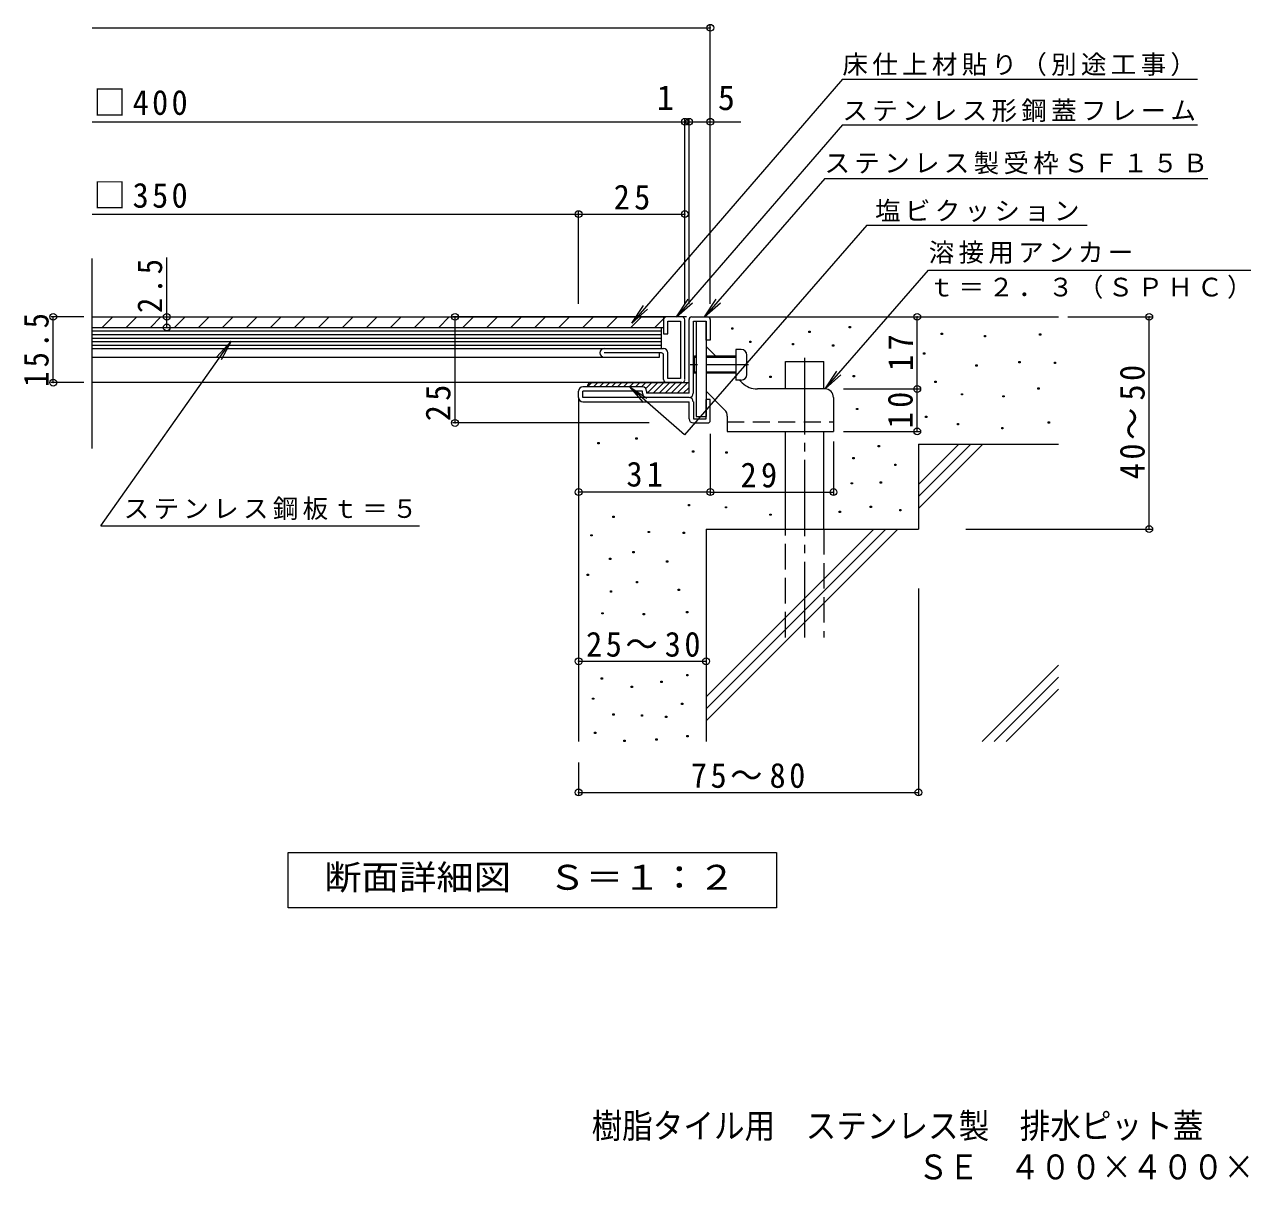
# Model space of a CAD drawing. Units: millimetres, scale not verified. Extents: x -311 to 246, y -275 to 240.
# Drawn here: x -310.5 to -23.7, y -274.9 to -2.1 of the extents above; entities that cross this region are included whole.
import ezdxf
from ezdxf.enums import TextEntityAlignment as Align

# ---------------------------------------------------------------- set-up
doc = ezdxf.new("R2010")
doc.units = ezdxf.units.MM
doc.header["$LTSCALE"] = 2
doc.header["$PDMODE"] = 32
doc.header["$PDSIZE"] = 1.6
for name, pattern in [('CHAIN1', [8, 5, -1, 1, -1]), ('CHAIN2', [12, 9, -1, 1, -1]), ('DASHED2', [3, 2, -1]), ('DASHED3', [4, 3, -1])]:
    doc.linetypes.add(name, pattern=pattern)
for name, color, linetype, lineweight in [('D-0', 7, 'Continuous', 9), ('D-1', 2, 'Continuous', 9), ('D-2', 3, 'Continuous', 9), ('D-3', 3, 'Continuous', 9), ('D-4', 7, 'Continuous', 9), ('D-5', 7, 'Continuous', 9), ('D-6', 6, 'Continuous', 9), ('D-9', 4, 'Continuous', 9), ('D-A', 2, 'Continuous', 9)]:
    doc.layers.add(name, color=color, linetype=linetype, lineweight=lineweight)
doc.layers.add('F-4_F-4ﾚｲﾔ', color=2, linetype='Continuous')
doc.styles.add('ＭＳ ゴシック', font='')
doc.styles.get('ＭＳ ゴシック').set_extended_font_data('MS Gothic')

msp = doc.modelspace()

# ---------------------------------------------------------------- linework, layer by layer
at = {"layer": 'D-0'}
for points in [[(-144.026, -73.921), (-144.026, -73.621), (-143.726, -73.621), (-143.726, -73.921)], [(-125.851, -74.706), (-125.851, -74.406), (-125.551, -74.406), (-125.551, -74.706)], [(-116.339, -73.626), (-116.339, -73.326), (-116.039, -73.326), (-116.039, -73.626)], [(-139.777, -77.081), (-139.777, -76.781), (-139.477, -76.781), (-139.477, -77.081)], [(-129.739, -77.606), (-129.739, -77.306), (-129.439, -77.306), (-129.439, -77.606)], [(-94.682, -75.205), (-94.682, -74.905), (-94.382, -74.905), (-94.382, -75.205)], [(-84.531, -75.747), (-84.531, -75.447), (-84.231, -75.447), (-84.231, -75.747)], [(-71.537, -75.341), (-71.537, -75.04), (-71.238, -75.04), (-71.238, -75.341)], [(-120.262, -77.941), (-120.262, -77.641), (-119.962, -77.641), (-119.962, -77.941)], [(-98.852, -79.811), (-98.852, -79.511), (-98.552, -79.511), (-98.552, -79.811)], [(-86.523, -82.623), (-86.523, -82.323), (-86.223, -82.323), (-86.223, -82.623)], [(-76.41, -81.837), (-76.41, -81.537), (-76.11, -81.537), (-76.11, -81.837)], [(-68.052, -81.989), (-68.052, -81.689), (-67.752, -81.689), (-67.752, -81.989)], [(-135.004, -85.297), (-135.004, -84.997), (-134.704, -84.997), (-134.704, -85.297)], [(-115.39, -85.167), (-115.39, -84.866), (-115.09, -84.866), (-115.09, -85.167)], [(-96.216, -86.503), (-96.216, -86.202), (-95.916, -86.202), (-95.916, -86.503)], [(-71.944, -88.063), (-71.944, -87.763), (-71.644, -87.763), (-71.644, -88.063)], [(-89.945, -89.417), (-89.945, -89.117), (-89.645, -89.117), (-89.645, -89.417)], [(-80.149, -89.887), (-80.149, -89.587), (-79.849, -89.587), (-79.849, -89.887)], [(-114.606, -92.881), (-114.606, -92.581), (-114.306, -92.581), (-114.306, -92.881)], [(-98.361, -94.747), (-98.361, -94.446), (-98.061, -94.446), (-98.061, -94.747)], [(-90.892, -96.455), (-90.892, -96.155), (-90.592, -96.155), (-90.592, -96.455)], [(-80.451, -97.4), (-80.451, -97.1), (-80.151, -97.1), (-80.151, -97.4)], [(-69.507, -96.049), (-69.507, -95.749), (-69.207, -95.749), (-69.207, -96.049)], [(-166.561, -99.802), (-166.561, -99.502), (-166.261, -99.502), (-166.261, -99.802)], [(-175.55, -100.906), (-175.55, -100.606), (-175.25, -100.606), (-175.25, -100.906)], [(-153.219, -102.878), (-153.219, -102.578), (-152.919, -102.578), (-152.919, -102.878)], [(-145.396, -103.094), (-145.396, -102.794), (-145.096, -102.794), (-145.096, -103.094)], [(-109.544, -101.609), (-109.544, -101.309), (-109.244, -101.309), (-109.244, -101.609)], [(-115.522, -104.461), (-115.522, -104.161), (-115.222, -104.161), (-115.222, -104.461)], [(-105.65, -106.04), (-105.65, -105.74), (-105.349, -105.74), (-105.349, -106.04)], [(-115.917, -110.385), (-115.917, -110.084), (-115.617, -110.084), (-115.617, -110.385)], [(-109.026, -110.156), (-109.026, -109.856), (-108.726, -109.856), (-108.726, -110.156)], [(-154.224, -115.518), (-154.224, -115.218), (-153.924, -115.218), (-153.924, -115.518)], [(-145.509, -116.038), (-145.509, -115.738), (-145.209, -115.738), (-145.209, -116.038)], [(-135.002, -117.763), (-135.002, -117.463), (-134.702, -117.463), (-134.702, -117.763)], [(-118.682, -117.098), (-118.682, -116.798), (-118.382, -116.798), (-118.382, -117.098)], [(-111.401, -115.897), (-111.401, -115.597), (-111.101, -115.597), (-111.101, -115.897)], [(-104.465, -116.703), (-104.465, -116.403), (-104.165, -116.403), (-104.165, -116.703)], [(-171.996, -118.283), (-171.996, -117.983), (-171.696, -117.983), (-171.696, -118.283)], [(-177.159, -122.627), (-177.159, -122.327), (-176.859, -122.327), (-176.859, -122.627)], [(-163.702, -121.837), (-163.702, -121.537), (-163.402, -121.537), (-163.402, -121.837)], [(-155.409, -122.068), (-155.409, -121.768), (-155.109, -121.768), (-155.109, -122.068)], [(-172.786, -128.156), (-172.786, -127.856), (-172.486, -127.856), (-172.486, -128.156)], [(-167.257, -126.576), (-167.257, -126.276), (-166.957, -126.276), (-166.957, -126.576)], [(-159.358, -128.781), (-159.358, -128.481), (-159.058, -128.481), (-159.058, -128.781)], [(-178.026, -131.955), (-178.026, -131.655), (-177.726, -131.655), (-177.726, -131.955)], [(-166.467, -133.685), (-166.467, -133.385), (-166.167, -133.385), (-166.167, -133.685)], [(-172.588, -135.857), (-172.588, -135.557), (-172.288, -135.557), (-172.288, -135.857)], [(-156.594, -135.495), (-156.594, -135.195), (-156.294, -135.195), (-156.294, -135.495)], [(-154.642, -140.702), (-154.642, -140.401), (-154.342, -140.401), (-154.342, -140.702)], [(-174.563, -140.991), (-174.563, -140.691), (-174.263, -140.691), (-174.263, -140.991)], [(-164.887, -141.188), (-164.887, -140.888), (-164.587, -140.888), (-164.587, -141.188)], [(-174.76, -156.357), (-174.76, -156.057), (-174.46, -156.057), (-174.46, -156.357)], [(-160.682, -157.1), (-160.682, -156.8), (-160.382, -156.8), (-160.382, -157.1)], [(-154.619, -155.567), (-154.619, -155.267), (-154.319, -155.267), (-154.319, -155.567)], [(-167.652, -158.332), (-167.652, -158.032), (-167.352, -158.032), (-167.352, -158.332)], [(-176.782, -161.096), (-176.782, -160.796), (-176.482, -160.796), (-176.482, -161.096)], [(-155.804, -162.281), (-155.804, -161.981), (-155.504, -161.981), (-155.504, -162.281)], [(-171.972, -164.812), (-171.972, -164.512), (-171.672, -164.512), (-171.672, -164.812)], [(-165.282, -165.045), (-165.282, -164.745), (-164.982, -164.745), (-164.982, -165.045)], [(-159.588, -165.371), (-159.588, -165.071), (-159.288, -165.071), (-159.288, -165.371)], [(-176.34, -169.156), (-176.34, -168.856), (-176.04, -168.856), (-176.04, -169.156)], [(-169.394, -171.015), (-169.394, -170.715), (-169.094, -170.715), (-169.094, -171.015)], [(-161.867, -170.713), (-161.867, -170.413), (-161.567, -170.413), (-161.567, -170.713)], [(-154.548, -169.923), (-154.548, -169.623), (-154.248, -169.623), (-154.248, -169.923)]]:
    msp.add_lwpolyline(points, close=True, dxfattribs=at)
at = {"layer": 'D-1'}
for p, q in [((-154.051, -89.015), (-154.051, -71.615)), ((-153.451, -71.015), (-149.651, -71.015)), ((-149.051, -71.615), (-149.051, -76.515)), ((-153.051, -89.015), (-153.051, -72.015)), ((-153.051, -72.015), (-150.051, -72.015)), ((-180.051, -90.015), (-180.051, -88.515)), ((-165.051, -87.515), (-179.051, -87.515)), ((-179.051, -90.015), (-179.051, -88.515)), ((-165.051, -88.515), (-179.051, -88.515)), ((-165.051, -89.015), (-165.051, -88.515)), ((-164.051, -88.515), (-164.051, -89.015)), ((-154.052, -90.015), (-179.051, -90.015)), ((-179.051, -91.015), (-154.051, -91.015)), ((-154.051, -89.015), (-164.051, -89.015)), ((-154.051, -95.015), (-154.051, -91.015)), ((-153.051, -91.015), (-153.051, -95.015)), ((-149.051, -90.515), (-150.051, -90.515)), ((-150.051, -95.015), (-150.051, -90.515)), ((-149.051, -95.415), (-149.051, -90.515)), ((-153.051, -95.015), (-150.051, -95.015)), ((-153.051, -96.015), (-149.651, -96.015))]:
    msp.add_line(p, q, dxfattribs=at)
msp.add_lwpolyline([(-149.051, -76.515), (-150.051, -76.515), (-150.051, -72.015)], dxfattribs=at)
for centre, radius, start, end in [((-153.451, -71.615), 0.6, 90, 180), ((-149.651, -71.615), 0.6, 0, 90), ((-179.051, -88.515), 1, 90, 180), ((-165.051, -88.515), 1, 0, 90), ((-179.051, -90.015), 1, 180, 270), ((-164.051, -89.015), 1, 180, 270), ((-154.052, -89.015), 1, 270, 0), ((-154.052, -91.015), 1, 0, 90), ((-153.051, -95.015), 1, 180, 270), ((-149.651, -95.415), 0.6, 270, 0)]:
    msp.add_arc(centre, radius, start, end, dxfattribs=at)
at = {"layer": 'D-2'}
for p, q in [((-294.585, -102.064), (-294.585, -57.276)), ((-294.585, -71.014), (-160.051, -71.014)), ((-160.051, -71.014), (-160.051, -75.015)), ((-155.751, -71.015), (-159.351, -71.015)), ((-159.051, -72.015), (-156.051, -72.015)), ((-159.051, -75.015), (-159.051, -72.015)), ((-156.051, -72.015), (-156.051, -85.515)), ((-155.051, -85.815), (-155.051, -71.715)), ((-160.051, -75.015), (-159.051, -75.015)), ((-174.051, -78.515), (-160.051, -78.515)), ((-160.551, -79.515), (-174.051, -79.515)), ((-161.051, -80.515), (-161.051, -79.515)), ((-160.051, -85.815), (-160.051, -80.015)), ((-159.051, -85.515), (-159.051, -79.515)), ((-294.585, -80.515), (-161.051, -80.515)), ((-156.051, -85.515), (-159.051, -85.515)), ((-155.751, -86.515), (-294.585, -86.515))]:
    msp.add_line(p, q, dxfattribs=at)
at = {"layer": 'D-2', "color": 4}
for p, q in [((-294.585, -73.514), (-160.051, -73.514)), ((-294.585, -74.347), (-160.551, -74.347)), ((-294.585, -75.181), (-160.551, -75.181)), ((-294.585, -76.014), (-160.551, -76.014)), ((-294.585, -76.847), (-160.551, -76.847)), ((-294.585, -77.681), (-160.551, -77.681))]:
    msp.add_line(p, q, dxfattribs=at)
msp.add_lwpolyline([(-294.585, -78.514), (-160.551, -78.514), (-160.551, -73.514)], dxfattribs=at)
at = {"layer": 'D-2'}
for centre, radius, start, end in [((-159.351, -71.715), 0.7, 90, 180), ((-155.751, -71.715), 0.7, 0, 90), ((-174.051, -79.515), 1, 90, 270), ((-160.551, -80.015), 0.5, 0, 90), ((-160.051, -79.515), 1, 0, 90), ((-159.351, -85.815), 0.7, 180, 270), ((-155.751, -85.815), 0.7, 270, 352.98354)]:
    msp.add_arc(centre, radius, start, end, dxfattribs=at)
at = {"layer": 'D-3'}
for p, q in [((-152.351, -72.015), (-152.351, -94.515)), ((-152.351, -72.015), (-150.051, -72.015)), ((-150.051, -72.015), (-150.051, -94.515)), ((-147.752, -80.315), (-150.051, -78.015)), ((-141.516, -86.551), (-142.151, -85.915)), ((-145.637, -92.965), (-150.051, -88.551)), ((-122.051, -88.015), (-137.98, -88.015)), ((-120.051, -90.015), (-120.051, -98.015)), ((-152.351, -94.515), (-150.051, -94.515)), ((-145.051, -94.379), (-145.051, -98.015)), ((-145.051, -98.015), (-120.051, -98.015))]:
    msp.add_line(p, q, dxfattribs=at)
at = {"layer": 'D-3', "linetype": 'CHAIN1'}
msp.add_line((-140.064, -82.315), (-153.798, -82.315), dxfattribs=at)
at = {"layer": 'D-3', "linetype": 'DASHED2'}
msp.add_line((-145.051, -95.715), (-120.051, -95.715), dxfattribs=at)
at = {"layer": 'D-3'}
for centre, radius, start, end in [((-137.98, -83.015), 5, 225, 270), ((-122.051, -90.015), 2, 0, 90), ((-147.051, -94.379), 2, 0, 45.00024)]:
    msp.add_arc(centre, radius, start, end, dxfattribs=at)
at = {"layer": 'D-4'}
for p, q in [((-149.051, -67.924), (-149.051, -2.342)), ((-294.585, -2.942), (-149.051, -2.942)), ((-294.585, -25.081), (-141.834, -25.081)), ((-155.051, -67.924), (-155.051, -24.481)), ((-154.051, -67.924), (-154.051, -24.481)), ((-294.585, -46.831), (-180.051, -46.831)), ((-180.051, -67.924), (-180.051, -46.231)), ((-180.051, -46.831), (-155.051, -46.831)), ((-277.014, -73.514), (-277.014, -57.038)), ((-296.526, -71.015), (-304.353, -71.015)), ((-303.753, -86.515), (-303.753, -71.015)), ((-154.68, -71.015), (-209.748, -71.015)), ((-209.148, -96.015), (-209.148, -71.015)), ((-100.337, -88.015), (-100.337, -71.015)), ((-64.845, -71.015), (-45.114, -71.015)), ((-45.714, -121.015), (-45.714, -71.015)), ((-296.526, -86.515), (-304.353, -86.515)), ((-117.686, -88.015), (-99.737, -88.015)), ((-100.337, -98.015), (-100.337, -88.015)), ((-163.422, -96.015), (-209.748, -96.015)), ((-149.051, -98.609), (-149.051, -112.877)), ((-120.051, -100.381), (-120.051, -112.877)), ((-117.686, -98.015), (-99.737, -98.015)), ((-149.051, -112.277), (-180.051, -112.277)), ((-149.051, -112.277), (-120.051, -112.277)), ((-88.896, -121.015), (-45.114, -121.015)), ((-100.051, -134.99), (-100.051, -183.632)), ((-180.051, -152.139), (-150.051, -152.139)), ((-180.051, -176.015), (-180.051, -183.632)), ((-180.051, -183.032), (-100.051, -183.032))]:
    msp.add_line(p, q, dxfattribs=at)
for p in [(-149.051, -2.942), (-155.051, -25.081), (-154.051, -25.081), (-149.051, -25.081), (-180.051, -46.831), (-155.051, -46.831), (-303.753, -71.015), (-277.014, -71.014), (-209.148, -71.015), (-100.337, -71.015), (-45.714, -71.015), (-277.014, -73.514), (-303.753, -86.515), (-100.337, -88.015), (-209.148, -96.015), (-100.337, -98.015), (-180.051, -112.277), (-149.051, -112.277), (-120.051, -112.277), (-45.714, -121.015), (-180.051, -152.139), (-150.051, -152.139), (-180.051, -183.032), (-100.051, -183.032)]:
    msp.add_point(p, dxfattribs=at)
at = {"layer": 'D-5'}
for p, q in [((-117.947, -15.07), (-167.551, -72.518)), ((-117.947, -15.07), (-34.371, -15.07)), ((-117.947, -25.766), (-157.018, -71.015)), ((-117.947, -25.766), (-34.371, -25.766)), ((-122.081, -38.433), (-150.44, -71.015)), ((-122.081, -38.433), (-31.923, -38.433)), ((-112.182, -49.405), (-155.148, -98.771)), ((-112.182, -49.405), (-60.306, -49.405)), ((-167.551, -72.518), (-164.805, -68.339)), ((-157.018, -71.015), (-154.272, -66.837)), ((-157.018, -71.015), (-153.284, -67.69)), ((-150.44, -71.015), (-147.678, -66.848)), ((-150.44, -71.015), (-146.693, -67.704)), ((-167.551, -72.518), (-163.818, -69.192)), ((-292.558, -120.235), (-261.867, -76.749)), ((-261.867, -76.749), (-265.259, -80.422)), ((-261.867, -76.749), (-264.192, -81.175)), ((-122.052, -88.015), (-119.289, -83.847)), ((-122.052, -88.015), (-118.305, -84.704)), ((-168.158, -87.447), (-163.99, -90.21)), ((-292.558, -120.235), (-217.507, -120.235))]:
    msp.add_line(p, q, dxfattribs=at)
for points in [[(-122.052, -88.015), (-97.702, -60.039), (-20.361, -60.039)], [(-155.148, -98.771), (-168.158, -87.447), (-164.847, -91.194)]]:
    msp.add_lwpolyline(points, dxfattribs=at)
at = {"layer": 'D-5', "color": 2}
msp.add_lwpolyline([(-248.45, -210.204), (-248.45, -197.204), (-133.45, -197.204), (-133.45, -210.204)], close=True, dxfattribs=at)
at = {"layer": 'D-6'}
for p, q in [((-149.651, -71.015), (-67.051, -71.015)), ((-131.351, -81.515), (-122.351, -81.515)), ((-131.351, -88.015), (-131.351, -81.515)), ((-122.351, -88.015), (-122.351, -81.515)), ((-180.051, -90.015), (-180.051, -171.015)), ((-131.351, -121.015), (-131.351, -98.015)), ((-122.351, -121.015), (-122.351, -98.015)), ((-100.051, -101.015), (-67.051, -101.015)), ((-100.051, -101.015), (-100.051, -121.015)), ((-100.051, -110.483), (-90.583, -101.015)), ((-100.051, -113.311), (-87.755, -101.015)), ((-100.051, -116.139), (-84.927, -101.015)), ((-150.051, -121.015), (-150.051, -171.015)), ((-150.051, -121.015), (-100.051, -121.015)), ((-150.051, -160.483), (-110.583, -121.015)), ((-150.051, -163.311), (-107.755, -121.015)), ((-150.051, -166.139), (-104.927, -121.015)), ((-85.045, -171.015), (-67.051, -153.021)), ((-82.217, -171.015), (-67.051, -155.85)), ((-79.389, -171.015), (-67.051, -158.678))]:
    msp.add_line(p, q, dxfattribs=at)
at = {"layer": 'D-6', "linetype": 'CHAIN2'}
msp.add_line((-126.851, -80.699), (-126.851, -146.515), dxfattribs=at)
at = {"layer": 'D-6', "linetype": 'DASHED3'}
for p, q in [((-131.351, -146.515), (-131.351, -121.015)), ((-122.351, -121.015), (-122.351, -146.515))]:
    msp.add_line(p, q, dxfattribs=at)
at = {"layer": 'D-9'}
for p, q in [((-176.975, -86.515), (-177.975, -87.515)), ((-177.051, -86.515), (-154.051, -86.515)), ((-175.561, -86.515), (-176.561, -87.515)), ((-174.146, -86.515), (-175.146, -87.515)), ((-172.732, -86.515), (-173.732, -87.515)), ((-171.318, -86.515), (-172.318, -87.515)), ((-169.904, -86.515), (-170.904, -87.515)), ((-168.49, -86.515), (-169.49, -87.515)), ((-167.075, -86.515), (-168.075, -87.515)), ((-165.661, -86.515), (-166.661, -87.515)), ((-164.247, -86.515), (-165.247, -87.515)), ((-162.833, -86.515), (-164.243, -87.926)), ((-161.419, -86.515), (-163.918, -89.015)), ((-160.004, -86.515), (-162.504, -89.015)), ((-158.59, -86.515), (-161.09, -89.015)), ((-157.176, -86.515), (-159.676, -89.015)), ((-155.762, -86.515), (-158.262, -89.015)), ((-154.347, -86.515), (-156.847, -89.015)), ((-154.051, -87.633), (-155.433, -89.015))]:
    msp.add_line(p, q, dxfattribs=at)
msp.add_arc((-177.051, -87.515), 1, 90, 180, dxfattribs=at)
at = {"layer": 'D-A'}
for p, q in [((-292.198, -73.514), (-289.698, -71.014)), ((-286.541, -73.514), (-284.041, -71.014)), ((-280.884, -73.514), (-278.384, -71.014)), ((-275.227, -73.514), (-272.727, -71.014)), ((-269.57, -73.514), (-267.07, -71.014)), ((-263.913, -73.514), (-261.413, -71.014)), ((-258.256, -73.514), (-255.756, -71.014)), ((-252.599, -73.514), (-250.1, -71.014)), ((-246.943, -73.514), (-244.443, -71.014)), ((-241.286, -73.514), (-238.786, -71.014)), ((-235.629, -73.514), (-233.129, -71.014)), ((-229.972, -73.514), (-227.472, -71.014)), ((-224.315, -73.514), (-221.815, -71.014)), ((-218.658, -73.514), (-216.158, -71.014)), ((-213.001, -73.514), (-210.502, -71.014)), ((-207.345, -73.514), (-204.845, -71.014)), ((-201.688, -73.514), (-199.188, -71.014)), ((-196.031, -73.514), (-193.531, -71.014)), ((-190.374, -73.514), (-187.874, -71.014)), ((-184.717, -73.514), (-182.217, -71.014)), ((-179.06, -73.514), (-176.56, -71.014)), ((-173.403, -73.514), (-170.903, -71.014)), ((-167.747, -73.514), (-165.247, -71.014)), ((-162.09, -73.514), (-160.051, -71.476))]:
    msp.add_line(p, q, dxfattribs=at)
at = {"layer": 'D-A', "color": 7}
for p, q in [((-140.451, -84.615), (-140.451, -80.015)), ((-152.351, -80.565), (-153.051, -80.565)), ((-152.351, -80.315), (-152.802, -80.315)), ((-143.051, -80.315), (-150.051, -80.315)), ((-143.051, -80.565), (-150.051, -80.565)), ((-152.802, -84.315), (-153.051, -84.065)), ((-152.351, -84.065), (-153.051, -84.065)), ((-152.351, -84.315), (-152.802, -84.315)), ((-143.051, -84.065), (-150.051, -84.065)), ((-143.051, -84.315), (-150.051, -84.315)), ((-141.751, -85.915), (-143.051, -85.915))]:
    msp.add_line(p, q, dxfattribs=at)
for points in [[(-141.751, -78.715), (-143.051, -78.715), (-143.051, -85.915)], [(-152.802, -84.315), (-152.802, -80.315), (-153.051, -80.565)]]:
    msp.add_lwpolyline(points, dxfattribs=at)
for centre, start, end in [((-141.751, -80.015), 0, 90), ((-141.751, -84.615), 270, 0)]:
    msp.add_arc(centre, 1.3, start, end, dxfattribs=at)

# ---------------------------------------------------------------- texts
at = {"layer": 'D-4', "color": 2, "style": 'ＭＳ ゴシック'}
for s, p in [('1', (-161.64, -24.081)), ('5', (-147.269, -24.081))]:
    msp.add_text(s, height=5.865, dxfattribs=at).set_placement(p, align=Align.BOTTOM_LEFT)
at = {"layer": 'D-4', "color": 2, "char_height": 5.865, "attachment_point": 7, "style": 'ＭＳ ゴシック'}
for s, insert in [('\\T1.21;\\W0.95;□400', (-294.259, -23.614)), ('\\T1.21;\\W0.95;□350', (-294.259, -45.481)), ('\\T1.27;\\W0.95;25', (-171.801, -45.831)), ('\\T1.27;\\W0.95;31', (-168.801, -111.077)), ('\\T1.22;\\W0.95;25～30', (-178.301, -151.139)), ('\\T1.22;\\W0.95;75～80', (-153.625, -182.032))]:
    msp.add_mtext(s, dxfattribs=dict(at, insert=insert))
for s, insert, rotation in [('\\T1.27;\\W0.9;2.5', (-278.014, -70.114), 90), ('\\T1.28;\\W0.9;15.5', (-304.753, -87.515), 90), ('\\T1.27;\\W0.95;17', (-101.337, -83.765), 90), ('\\T1.22;\\W0.95;40～50', (-46.714, -109.265), 90), ('\\T1.27;\\W0.95;25', (-210.148, -95.607), 90), ('\\T1.27;\\W0.95;10', (-101.337, -97.265), 90), ('\\T1.27;\\W0.95;29', (-141.935, -111.277), 0.001)]:
    msp.add_mtext(s, dxfattribs=dict(at, insert=insert, rotation=rotation))
at = {"layer": 'D-5', "color": 2, "style": 'ＭＳ ゴシック', "width": 1.1}
msp.add_text('断面詳細図\u3000Ｓ＝１：２', height=5.865, dxfattribs=at).set_placement((-239.95, -207.704), align=Align.BOTTOM_LEFT)
at = {"layer": 'D-5', "char_height": 4.399, "attachment_point": 7, "style": 'ＭＳ ゴシック'}
for s, insert in [('\\T1.17;床仕上材貼り（別途工事）', (-117.947, -14.347)), ('\\T1.17;ステンレス形鋼蓋フレーム', (-117.947, -25.153)), ('\\T1.17;ステンレス製受枠ＳＦ１５Ｂ', (-122.154, -37.481)), ('\\T1.17;塩ビクッション', (-110.256, -48.701)), ('\\T1.17;溶接用アンカー', (-97.614, -58.546)), ('\\T1.17;ｔ＝２．３（ＳＰＨＣ）', (-97.614, -66.791)), ('\\T1.17;ステンレス鋼板ｔ＝５', (-287.16, -118.859))]:
    msp.add_mtext(s, dxfattribs=dict(at, insert=insert))
at = {"layer": 'F-4_F-4ﾚｲﾔ', "style": 'ＭＳ ゴシック', "width": 0.9}
for s, p in [('樹脂タイル用\u3000ステンレス製\u3000排水ピット蓋', (-176.993, -266.227)), ('ＳＥ\u3000４００×４００×１５＋ＳＦ１５Ｂ（四方枠）', (-100.196, -275.913))]:
    msp.add_text(s, height=5.865, dxfattribs=at).set_placement(p, align=Align.BOTTOM_LEFT)

doc.saveas('drawing.dxf')
